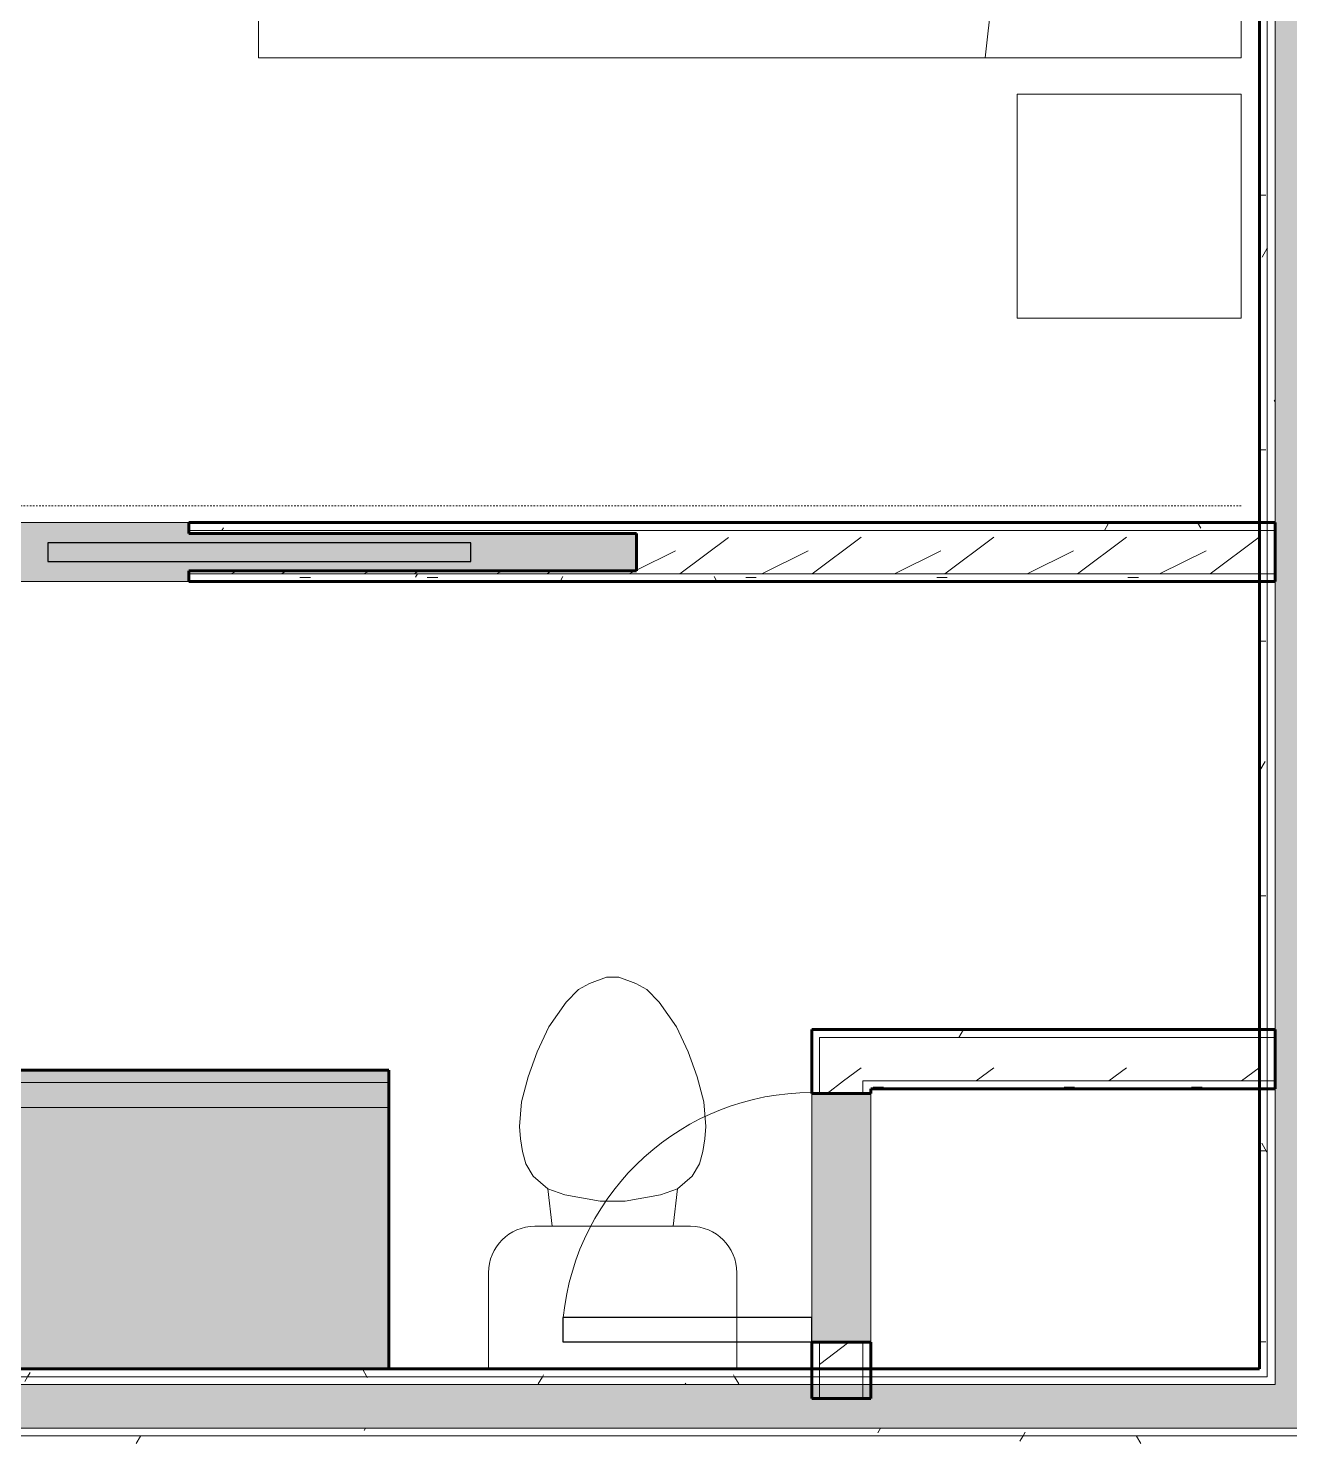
# Model space of a CAD drawing. Header units: inches. Extents: x -4061 to -1937, y 10959 to 12323.
# Drawn here: x -3037.5 to -2936.1, y 11717 to 11830.4 of the extents above; entities that cross this region are included whole.
import ezdxf

# ---------------------------------------------------------------- set-up
doc = ezdxf.new("R2010")
doc.units = ezdxf.units.IN
doc.header["$MEASUREMENT"] = 0
doc.linetypes.add('Dash', pattern=[0.25, 0.125, -0.125])
for name, color, linetype, lineweight in [('0-1', 7, 'Continuous', 5), ('0-2', 250, 'Continuous', 9), ('A-DOOR-1', 250, 'Continuous', 9), ('A-DOOR-2', 50, 'Continuous', 30), ('A-WALL', 113, 'Continuous', 18), ('A-WALL-1', 8, 'Continuous', 5), ('A-WALL-2', 10, 'Continuous', 60), ('A-WALL-3', 7, 'Continuous', 18), ('A-WALL-PATT-1', 250, 'Continuous', 9), ('A-WALL-PATT-2', 253, 'Continuous', 9), ('A-WALL-PATT-4', 111, 'Continuous', 9), ('I-FURN-1', 250, 'Continuous', 9), ('I-FURN-HDLN-1', 250, 'Dash', 9), ('I-WALL-2', 2, 'Continuous', 60), ('P-SANR-FIXT-2', 250, 'Continuous', 9), ('Q-CASE-1', 9, 'Continuous', 9), ('Q-CASE-2', 10, 'Continuous', 60), ('Q-CASE-3', 250, 'Continuous', 9)]:
    doc.layers.add(name, color=color, linetype=linetype, lineweight=lineweight)
pattern_1 = [(0, (0, 0), (20.48, 5.12), [0.845, -14.515, 0.845, -14.515, -81.92]), (0, (0, 0), (20.48, 5.12), [-30.72, 0.845, -29.875, 0.845, -14.515, -35.84]), (0, (0, 0), (20.48, 5.12), [-76.8, 0.845, -9.395, 0.845, -24.755]), (120, (7.68, 2.56), (-14.67405, 15.1762003), [0.845, -14.515, 0.845, -14.515, -81.92]), (120, (7.68, 2.56), (-14.67405, 15.1762003), [-30.72, 0.845, -29.875, 0.845, -14.515, -35.84]), (120, (7.68, 2.56), (-14.67405, 15.1762003), [-76.8, 0.845, -9.395, 0.845, -24.755]), (240, (10.24, 12.8), (-5.80595, -20.2962003), [0.845, -14.515, 0.845, -14.515, -81.92]), (240, (10.24, 12.8), (-5.80595, -20.2962003), [-30.72, 0.845, -29.875, 0.845, -14.515, -35.84]), (240, (10.24, 12.8), (-5.80595, -20.2962003), [-76.8, 0.845, -9.395, 0.845, -24.755])]
pattern_2 = [(216.87, (4.265, 10.662), (31.9871619, 21.32545714), [5.331, -47.981]), (206.565, (10.662, 7.464), (-10.662476, -10.6620098), [11.921, -11.921]), (198.435, (10.662, 2.132), (-21.32449365, -10.6625869), [6.744, -26.974])]
pattern_3 = [(161.57, (0.32, 0.32), (-2.560496185, -0.000537386), [0, -18.214, 2.022, 0]), (18.43, (-0.32, 0.32), (-2.560496185, 0.000537386), [0, -18.214, 2.022, 0]), (108.43, (0.32, 0.32), (1.27922091, -6.400876726), [6.07, -14.166]), (71.57, (-0.32, 0.32), (1.27922091, 6.400876726), [6.07, -14.166])]

# ---------------------------------------------------------------- blocks, each defined once
blk = doc.blocks.new('Pocket_Door_2385 - 34_ x 80_-1722045-ENLARGED RCP - 3RD FLOOR PLAN - EAST')
at = {"layer": 'A-DOOR-2'}
for p, q in [((-39.67, 0.75), (-39.67, -0.75)), ((-5.67, 0.75), (-39.67, 0.75)), ((-5.67, -0.75), (-5.67, 0.75)), ((-39.67, -0.75), (-5.67, -0.75))]:
    blk.add_line(p, q, dxfattribs=at)
blk = doc.blocks.new('Toilet-Domestic-3D - Toilet-Domestic-3D-1372870-ENLARGED RCP - 3RD FLOOR PLAN - EAST')
at = {"layer": 'P-SANR-FIXT-2'}
for p, q in [((-2.74, 11), (-1.87, 11.5)), ((-1.87, 11.5), (-0.5, 12)), ((-0.5, 12), (0.5, 12)), ((0.5, 12), (1.87, 11.5)), ((1.87, 11.5), (2.74, 11)), ((-3.74, 10), (-2.74, 11)), ((2.74, 11), (3.74, 10)), ((-5.13, 8), (-3.74, 10)), ((3.74, 10), (5.13, 8)), ((-6.06, 6), (-5.13, 8)), ((5.13, 8), (6.06, 6)), ((-6.79, 4), (-6.06, 6)), ((6.06, 6), (6.79, 4)), ((-7.33, 1.99), (-6.79, 4)), ((6.79, 4), (7.33, 1.99)), ((-7.5, 0), (-7.33, 1.99)), ((7.33, 1.99), (7.5, 0)), ((-7.41, -1), (-7.5, 0)), ((-7.24, -2), (-7.41, -1)), ((7.41, -1), (7.24, -2)), ((7.5, 0), (7.41, -1)), ((-6.97, -3), (-7.24, -2)), ((7.24, -2), (6.97, -3)), ((-6.4, -4), (-6.97, -3)), ((6.97, -3), (6.4, -4)), ((-5.21, -5), (-6.4, -4)), ((6.4, -4), (5.21, -5)), ((-3.84, -5.5), (-5.21, -5)), ((-4.86, -8.02), (-5.21, -5)), ((-1, -6), (-3.84, -5.5)), ((3.84, -5.5), (1, -6)), ((5.21, -5), (3.84, -5.5)), ((4.86, -8.02), (5.21, -5)), ((1, -6), (-1, -6)), ((6.25, -8.02), (-6.25, -8.02)), ((-9.98, -11.75), (-9.98, -19.48)), ((9.98, -19.48), (9.98, -11.75)), ((-9.98, -19.48), (9.98, -19.48))]:
    blk.add_line(p, q, dxfattribs=at)
for centre, start, end in [((-6.25, -11.75), 90, 180), ((6.25, -11.75), 0, 90)]:
    blk.add_arc(centre, 3.73, start, end, dxfattribs=at)
blk = doc.blocks.new('OD_CW_Base Cabinet - OD_CW_Base Cabinet-1913600-ENLARGED RCP - 3RD FLOOR PLAN - EAST')
at = {"layer": 'Q-CASE-1'}
for points in [[(8.65, -1), (59.14, -1), (59.14, 0), (0.74, 0), (0.74, -1), (0.99, -1)], [(8.65, -3), (59.14, -3), (59.14, -1), (0.74, -1), (0.74, -3), (0.99, -3)], [(0.74, -24), (59.14, -24), (59.14, -3), (0.74, -3), (0.74, -9.36)]]:
    blk.add_hatch(color=256, dxfattribs=at).paths.add_polyline_path(points, flags=0)
at = {"layer": 'Q-CASE-2'}
for p, q in [((0.74, -24), (0.74, 0)), ((0.74, 0), (59.14, 0)), ((59.14, 0), (59.14, -24)), ((59.14, -24), (0.74, -24))]:
    blk.add_line(p, q, dxfattribs=at)
at = {"layer": 'Q-CASE-3'}
for p, q in [((0.74, 0), (0.74, -1)), ((59.14, 0), (0.74, 0)), ((59.14, -1), (0.74, -1)), ((0.74, -1), (0.74, -3)), ((59.14, -1), (0.74, -1)), ((59.14, -1), (59.14, 0)), ((59.14, -3), (59.14, -1)), ((0.74, -3), (0.74, -24)), ((59.14, -3), (0.74, -3)), ((59.14, -24), (59.14, -3)), ((59.14, -24), (0.74, -24))]:
    blk.add_line(p, q, dxfattribs=at)
blk = doc.blocks.new('Single-Flush - CLOSET-1720256-ENLARGED RCP - 3RD FLOOR PLAN - EAST')
at = {"layer": 'A-DOOR-1'}
blk.add_arc((10, -2.37), 20.07, 180, 264.2799, dxfattribs=at)
at = {"layer": 'A-DOOR-2'}
for p, q in [((8, -2.37), (8, -22.34)), ((10, -2.37), (8, -2.37)), ((10, -2.37), (10, -22.34)), ((10, -22.34), (8, -22.34))]:
    blk.add_line(p, q, dxfattribs=at)
blk = doc.blocks.new('Bed-Standard - Queen 60_ x 79_-1433484-ENLARGED RCP - 3RD FLOOR PLAN - EAST')
at = {"layer": 'I-FURN-1'}
for p, q in [((-19.31, 41.3), (40.69, 41.3)), ((-19.31, -37.7), (-19.31, 41.3)), ((40.69, -23.7), (-19.31, -17.13)), ((40.69, -37.7), (-19.31, -37.7))]:
    blk.add_line(p, q, dxfattribs=at)
at = {"layer": 'I-FURN-HDLN-1'}
blk.add_line((-55.31, -37.7), (-55.31, 77.3), dxfattribs=at)
blk = doc.blocks.new('Table-Night Stand - 18_ x 18_ x 24_-1372838-ENLARGED RCP - 3RD FLOOR PLAN - EAST')
at = {"layer": 'I-FURN-1'}
for p, q in [((0.15, 0), (18.15, 0)), ((0.15, -18), (0.15, 0)), ((18.15, 0), (18.15, -18)), ((18.15, -18), (0.15, -18))]:
    blk.add_line(p, q, dxfattribs=at)
blk = doc.blocks.new('CTR - 1st Phase - Unit Layouts_rvt-1-ENLARGED RCP - 3RD FLOOR PLAN - EAST')
at = {"layer": 'A-WALL-1'}
for points in [[(-3043.68, 11785.91), (-3024.6, 11785.91), (-3024.6, 11786.78), (-2988.6, 11786.78), (-2988.6, 11789.78), (-3024.6, 11789.78), (-3024.6, 11790.66), (-3058.6, 11790.66), (-3058.6, 11785.91)], [(-2970.4, 11724.78), (-2969.77, 11724.78), (-2969.77, 11744.78), (-2974.52, 11744.78), (-2974.52, 11724.78), (-2972.87, 11724.78)]]:
    blk.add_hatch(color=256, dxfattribs=at).paths.add_polyline_path(points, flags=0)
at = {"layer": 'A-WALL-PATT-1'}
h = blk.add_hatch(dxfattribs=at)
h.set_pattern_fill('FP_1', color=256, style=0, pattern_type=2)
h.set_pattern_definition(pattern_1)
h.paths.add_polyline_path([(-2988.6, 11790.03), (-2938.52, 11790.03), (-2938.52, 11790.66), (-3024.6, 11790.66), (-3024.6, 11790.03), (-3019, 11790.03)], flags=0)
h.paths.add_polyline_path([(-3058.6, 11790.03), (-3058.6, 11790.66), (-3066.92, 11790.66), (-3066.92, 11790.03), (-3059.01, 11790.03)], flags=0)
h = blk.add_hatch(dxfattribs=at)
h.set_pattern_fill('FP_1', color=256, style=0, pattern_type=2)
h.set_pattern_definition(pattern_1)
h.paths.add_polyline_path([(-3066.92, 11785.91), (-3058.6, 11785.91), (-3058.6, 11786.53), (-3066.92, 11786.53)], flags=0)
h.paths.add_polyline_path([(-2940, 11785.91), (-2938.52, 11785.91), (-2938.52, 11786.53), (-3024.6, 11786.53), (-3024.6, 11785.91), (-2958, 11785.91)], flags=0)
h = blk.add_hatch(dxfattribs=at)
h.set_pattern_fill('FP_1', color=256, style=0, pattern_type=2)
h.set_pattern_definition(pattern_1)
h.paths.add_polyline_path([(-2973.9, 11749.28), (-2938.52, 11749.28), (-2938.52, 11749.91), (-2974.52, 11749.91), (-2974.52, 11749.28)], flags=0)
h = blk.add_hatch(dxfattribs=at)
h.set_pattern_fill('FP_1', color=256, style=0, pattern_type=2)
h.set_pattern_definition(pattern_1)
h.paths.add_polyline_path([(-2938.52, 11745.16), (-2938.52, 11745.78), (-2970.4, 11745.78), (-2970.4, 11745.16), (-2951.7, 11745.16)], flags=0)
at = {"layer": 'A-WALL-PATT-2'}
h = blk.add_hatch(dxfattribs=at)
h.set_pattern_fill('FP_2', color=256, style=0, pattern_type=2)
h.set_pattern_definition(pattern_2)
h.paths.add_polyline_path([(-2940, 11786.53), (-2938.52, 11786.54), (-2938.52, 11790.03), (-3024.6, 11790.03), (-3024.6, 11789.78), (-2988.6, 11789.78), (-2988.6, 11786.78), (-3024.6, 11786.78), (-3024.6, 11786.53), (-2958, 11786.53)], flags=0)
h.paths.add_polyline_path([(-3059.01, 11786.53), (-3058.6, 11786.53), (-3058.6, 11790.03), (-3067.55, 11790.03), (-3067.55, 11786.53), (-3066.67, 11786.53)], flags=0)
h = blk.add_hatch(dxfattribs=at)
h.set_pattern_fill('FP_2', color=256, style=0, pattern_type=2)
h.set_pattern_definition(pattern_2)
h.paths.add_polyline_path([(-2970.4, 11745.78), (-2938.52, 11745.78), (-2938.52, 11749.28), (-2973.9, 11749.28), (-2973.9, 11745.78)], flags=0)
h = blk.add_hatch(dxfattribs=at)
h.set_pattern_fill('FP_2', color=256, style=0, pattern_type=2)
h.set_pattern_definition(pattern_2)
h.paths.add_polyline_path([(-2973.9, 11722.64), (-2970.4, 11722.65), (-2970.4, 11724.78), (-2973.9, 11724.78), (-2973.9, 11722.65)], flags=0)
h.paths.add_polyline_path([(-2970.4, 11744.78), (-2970.4, 11745.78), (-2973.9, 11745.78), (-2973.9, 11744.78)], flags=0)
at = {"layer": 'A-WALL-2'}
for p, q in [((-3024.6, 11789.78), (-3024.6, 11790.66)), ((-3024.6, 11790.66), (-2937.27, 11790.66)), ((-2988.6, 11789.78), (-3024.6, 11789.78)), ((-2988.6, 11786.78), (-2988.6, 11789.78)), ((-2937.27, 11790.66), (-2937.27, 11785.91)), ((-3024.6, 11785.91), (-3024.6, 11786.78)), ((-3024.6, 11786.78), (-2988.6, 11786.78)), ((-2937.27, 11785.91), (-3024.6, 11785.91)), ((-2974.52, 11749.91), (-2937.27, 11749.91)), ((-2974.52, 11749.28), (-2974.52, 11749.91)), ((-2937.27, 11749.91), (-2937.27, 11745.16)), ((-2974.52, 11745.16), (-2974.52, 11749.28)), ((-2974.52, 11744.78), (-2974.52, 11745.16)), ((-2969.77, 11744.78), (-2974.52, 11744.78)), ((-2937.27, 11745.16), (-2969.77, 11745.16)), ((-2969.77, 11745.16), (-2969.77, 11744.78)), ((-2974.52, 11720.27), (-2974.52, 11724.78)), ((-2974.52, 11724.78), (-2969.77, 11724.78)), ((-2969.77, 11724.78), (-2969.77, 11720.27)), ((-2969.77, 11720.27), (-2974.52, 11720.27))]:
    blk.add_line(p, q, dxfattribs=at)
at = {"layer": 'A-WALL-3'}
for p, q in [((-3024.6, 11790.66), (-3058.6, 11790.66)), ((-3024.6, 11790.03), (-2937.27, 11790.03)), ((-3024.6, 11786.53), (-2937.27, 11786.53)), ((-3058.6, 11785.91), (-3024.6, 11785.91)), ((-2937.27, 11749.28), (-2973.9, 11749.28)), ((-2973.9, 11749.28), (-2973.9, 11745.78)), ((-2973.9, 11745.78), (-2973.9, 11745.16)), ((-2937.27, 11745.78), (-2970.4, 11745.78)), ((-2970.4, 11745.78), (-2970.4, 11745.16)), ((-2974.52, 11744.78), (-2974.52, 11724.78)), ((-2973.9, 11744.78), (-2973.9, 11745.16)), ((-2970.4, 11744.78), (-2970.4, 11745.16)), ((-2969.77, 11724.78), (-2969.77, 11744.78)), ((-2973.9, 11720.27), (-2973.9, 11724.78)), ((-2970.4, 11720.27), (-2970.4, 11724.78))]:
    blk.add_line(p, q, dxfattribs=at)
at = {"layer": '0-2'}
for name, p, rotation in [('Bed-Standard - Queen 60_ x 79_-1433484-ENLARGED RCP - 3RD FLOOR PLAN - EAST', (-2977.7, 11847.32), 90.00000000000772), ('Table-Night Stand - 18_ x 18_ x 24_-1372838-ENLARGED RCP - 3RD FLOOR PLAN - EAST', (-2958, 11806.93), 90.00000000000772), ('Pocket_Door_2385 - 34_ x 80_-1722045-ENLARGED RCP - 3RD FLOOR PLAN - EAST', (-3041.6, 11788.28), 180), ('Single-Flush - CLOSET-1720256-ENLARGED RCP - 3RD FLOOR PLAN - EAST', (-2972.15, 11734.78), 269.9999999999998)]:
    blk.add_blockref(name, p, dxfattribs=dict(at, rotation=rotation))
for name, p in [('Toilet-Domestic-3D - Toilet-Domestic-3D-1372870-ENLARGED RCP - 3RD FLOOR PLAN - EAST', (-2990.52, 11742.12)), ('OD_CW_Base Cabinet - OD_CW_Base Cabinet-1913600-ENLARGED RCP - 3RD FLOOR PLAN - EAST', (-3067.66, 11746.65))]:
    blk.add_blockref(name, p, dxfattribs=at)

msp = doc.modelspace()

# ---------------------------------------------------------------- hatches: boundary and pattern name
at = {"layer": 'A-WALL-PATT-4'}
h = msp.add_hatch(dxfattribs=at)
h.set_pattern_fill('FP_1', color=256, style=0, pattern_type=2)
h.set_pattern_definition(pattern_1)
h.paths.add_polyline_path([(-2937.9, 11722.64), (-2937.9, 11912.64), (-2938.52, 11912.64), (-2938.52, 11722.64)], flags=0)
h.paths.add_polyline_path([(-2937.9, 11916.14), (-2937.9, 11986.99), (-2938.52, 11986.99), (-2938.52, 11916.14)], flags=0)
h.paths.add_polyline_path([(-2937.9, 12010.99), (-2937.9, 12109.96), (-2938.52, 12109.96), (-2938.52, 12010.99)], flags=0)
h = msp.add_hatch(dxfattribs=at)
h.set_pattern_fill('FP_1', color=256, style=0, pattern_type=2)
h.set_pattern_definition(pattern_1)
h.paths.add_polyline_path([(-2937.9, 11722.01), (-2937.27, 11722.01), (-2937.27, 11912.64), (-2937.9, 11912.64), (-2937.9, 11722.64)], flags=0)
h.paths.add_polyline_path([(-2937.9, 11916.14), (-2937.27, 11916.14), (-2937.27, 12109.96), (-2937.9, 12109.96), (-2937.9, 11916.44)], flags=0)
h = msp.add_hatch(dxfattribs=at)
h.set_pattern_fill('FP_4', color=256, style=0, pattern_type=2)
h.set_pattern_definition(pattern_3)
h.paths.add_polyline_path([(-2937.27, 11721.39), (-2933.77, 11721.39), (-2933.77, 12109.96), (-2937.27, 12109.96), (-2937.27, 11722.01)], flags=0)
h = msp.add_hatch(dxfattribs=at)
h.set_pattern_fill('FP_1', color=256, style=0, pattern_type=2)
h.set_pattern_definition(pattern_1)
h.paths.add_polyline_path([(-2829.07, 11721.39), (-2802.65, 11721.39), (-2802.65, 11722.01), (-2865.14, 11722.01), (-2865.14, 11721.39), (-2838.32, 11721.39)], flags=0)
h.paths.add_polyline_path([(-3066.92, 11721.39), (-2937.27, 11721.39), (-2937.27, 11722.01), (-3068.17, 11722.01), (-3068.17, 11721.39)], flags=0)
h.paths.add_polyline_path([(-2933.77, 11721.39), (-2909.39, 11721.39), (-2909.39, 11722.01), (-2933.77, 11722.01)], flags=0)
h.paths.add_polyline_path([(-2905.89, 11721.39), (-2868.64, 11721.39), (-2868.64, 11722.01), (-2905.89, 11722.01), (-2905.89, 11721.88)], flags=0)
h = msp.add_hatch(dxfattribs=at)
h.set_pattern_fill('FP_1', color=256, style=0, pattern_type=2)
h.set_pattern_definition(pattern_1)
h.paths.add_polyline_path([(-2829.07, 11722.01), (-2803.27, 11722.01), (-2803.27, 11722.64), (-2865.14, 11722.64), (-2865.14, 11722.01), (-2838.32, 11722.01)], flags=0)
h.paths.add_polyline_path([(-3067.55, 11722.01), (-2937.9, 11722.01), (-2937.9, 11722.64), (-3067.55, 11722.64)], flags=0)
h.paths.add_polyline_path([(-2890.38, 11722.01), (-2868.64, 11722.01), (-2868.64, 11722.64), (-2905.89, 11722.64), (-2905.89, 11722.01)], flags=0)
h.paths.add_polyline_path([(-2933.15, 11722.01), (-2909.39, 11722.01), (-2909.39, 11722.64), (-2933.15, 11722.64)], flags=0)
h = msp.add_hatch(dxfattribs=at)
h.set_pattern_fill('FP_4', color=256, style=0, pattern_type=2)
h.set_pattern_definition(pattern_3)
h.paths.add_polyline_path([(-3066.67, 11717.89), (-2799.15, 11717.89), (-2799.15, 11721.39), (-3071.67, 11721.39), (-3071.67, 11717.89)], flags=0)
h = msp.add_hatch(dxfattribs=at)
h.set_pattern_fill('FP_1', color=256, style=0, pattern_type=2)
h.set_pattern_definition(pattern_1)
h.paths.add_polyline_path([(-2797.9, 11716.64), (-2797.9, 11717.26), (-3072.92, 11717.26), (-3072.92, 11716.64), (-2798.41, 11716.64)], flags=0)
h = msp.add_hatch(dxfattribs=at)
h.set_pattern_fill('FP_1', color=256, style=0, pattern_type=2)
h.set_pattern_definition(pattern_1)
h.paths.add_polyline_path([(-2806.07, 11717.26), (-2798.52, 11717.26), (-2798.52, 11717.89), (-3072.3, 11717.87), (-3072.3, 11717.26), (-2813.74, 11717.26)], flags=0)

# ---------------------------------------------------------------- linework, layer by layer
at = {"layer": 'A-WALL'}
for p, q in [((-2937.27, 12109.96), (-2937.27, 11721.39)), ((-2937.9, 11986.99), (-2937.9, 11722.01)), ((-2937.9, 11722.01), (-3067.55, 11722.01)), ((-2937.27, 11721.39), (-3068.17, 11721.39)), ((-2798.52, 11717.26), (-3072.3, 11717.26)), ((-2799.15, 11717.89), (-3071.67, 11717.89))]:
    msp.add_line(p, q, dxfattribs=at)
at = {"layer": 'I-WALL-2'}
for p, q in [((-2938.52, 11722.64), (-2938.52, 11916.76)), ((-3066.92, 11722.64), (-2938.52, 11722.64))]:
    msp.add_line(p, q, dxfattribs=at)

# ---------------------------------------------------------------- block references
at = {"layer": '0-1'}
msp.add_blockref('CTR - 1st Phase - Unit Layouts_rvt-1-ENLARGED RCP - 3RD FLOOR PLAN - EAST', (0, 0), dxfattribs=at)

doc.saveas('drawing.dxf')
